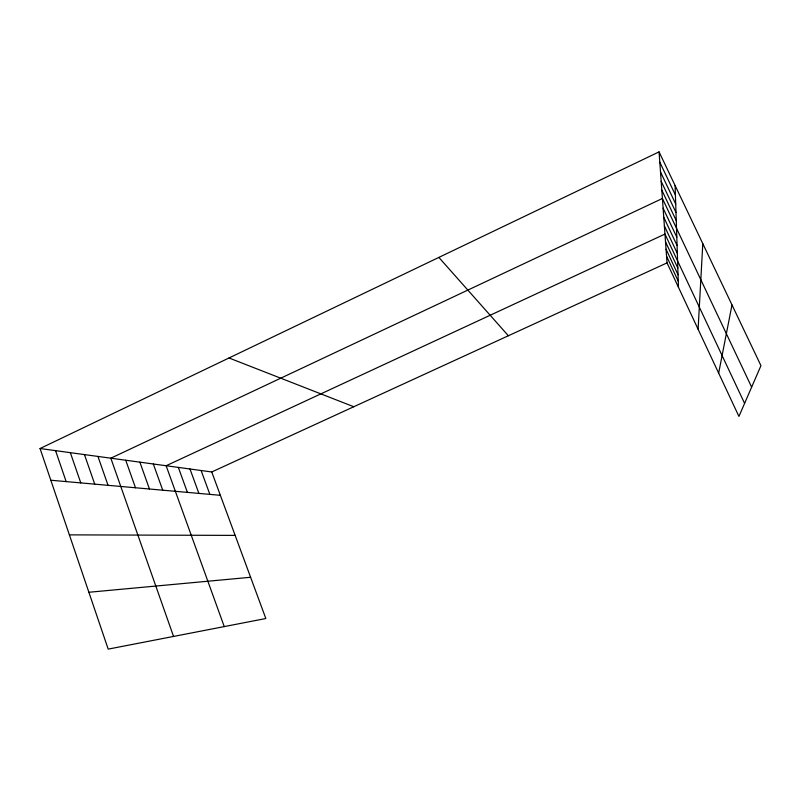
<?xml version="1.0" encoding="UTF-8"?>
<svg xmlns="http://www.w3.org/2000/svg" width="801" height="801" viewBox="0 0 801 801"><rect width="100%" height="100%" fill="white"/><g stroke="black" fill="none" stroke-linecap="round" stroke-linejoin="round"><path stroke-width="1.2" d="M698.102 329.241L702.797 243.664M718.657 373.146L731.984 304.891M40.05 448.53L211.744 471.969L265.832 618.522L108.195 649.12L40.05 448.53L659.063 151.88L760.95 365.667L738.933 416.44L667.033 262.888L659.063 151.88M211.744 471.969L667.033 262.888M88.881 592.269L250.603 577.271M69.377 534.868L235.154 535.388M50.823 480.24L220.365 495.318M229.006 357.977L353.792 406.738M438.858 257.411L508.355 335.749M659.804 162.202L675.413 195.023M660.505 171.985L675.714 204.005M661.165 181.266L675.994 212.525M661.806 190.097L676.264 220.625M751.638 387.133L662.407 198.488L110.828 458.192L173.547 636.435M663.098 208.15L676.805 237.176M663.759 217.271L677.085 245.537M664.379 225.902L677.346 253.446M744.59 403.374L664.96 234.072L166.127 465.741L224.25 626.592M665.521 241.832L677.826 268.035M666.052 249.201L678.047 274.783M666.552 256.21L678.267 281.191M201.111 470.517L209.872 494.387M189.987 468.996L198.898 493.416M178.333 467.414L187.414 492.395M153.321 463.999L162.733 490.192M139.875 462.157L149.457 489.01M125.727 460.225L135.489 487.769M97.942 456.43L108.045 485.326M84.465 454.598L94.728 484.144M70.348 452.665L80.781 482.903M55.559 450.653L66.163 481.601M675.103 185.552L678.467 287.309"/></g></svg>
